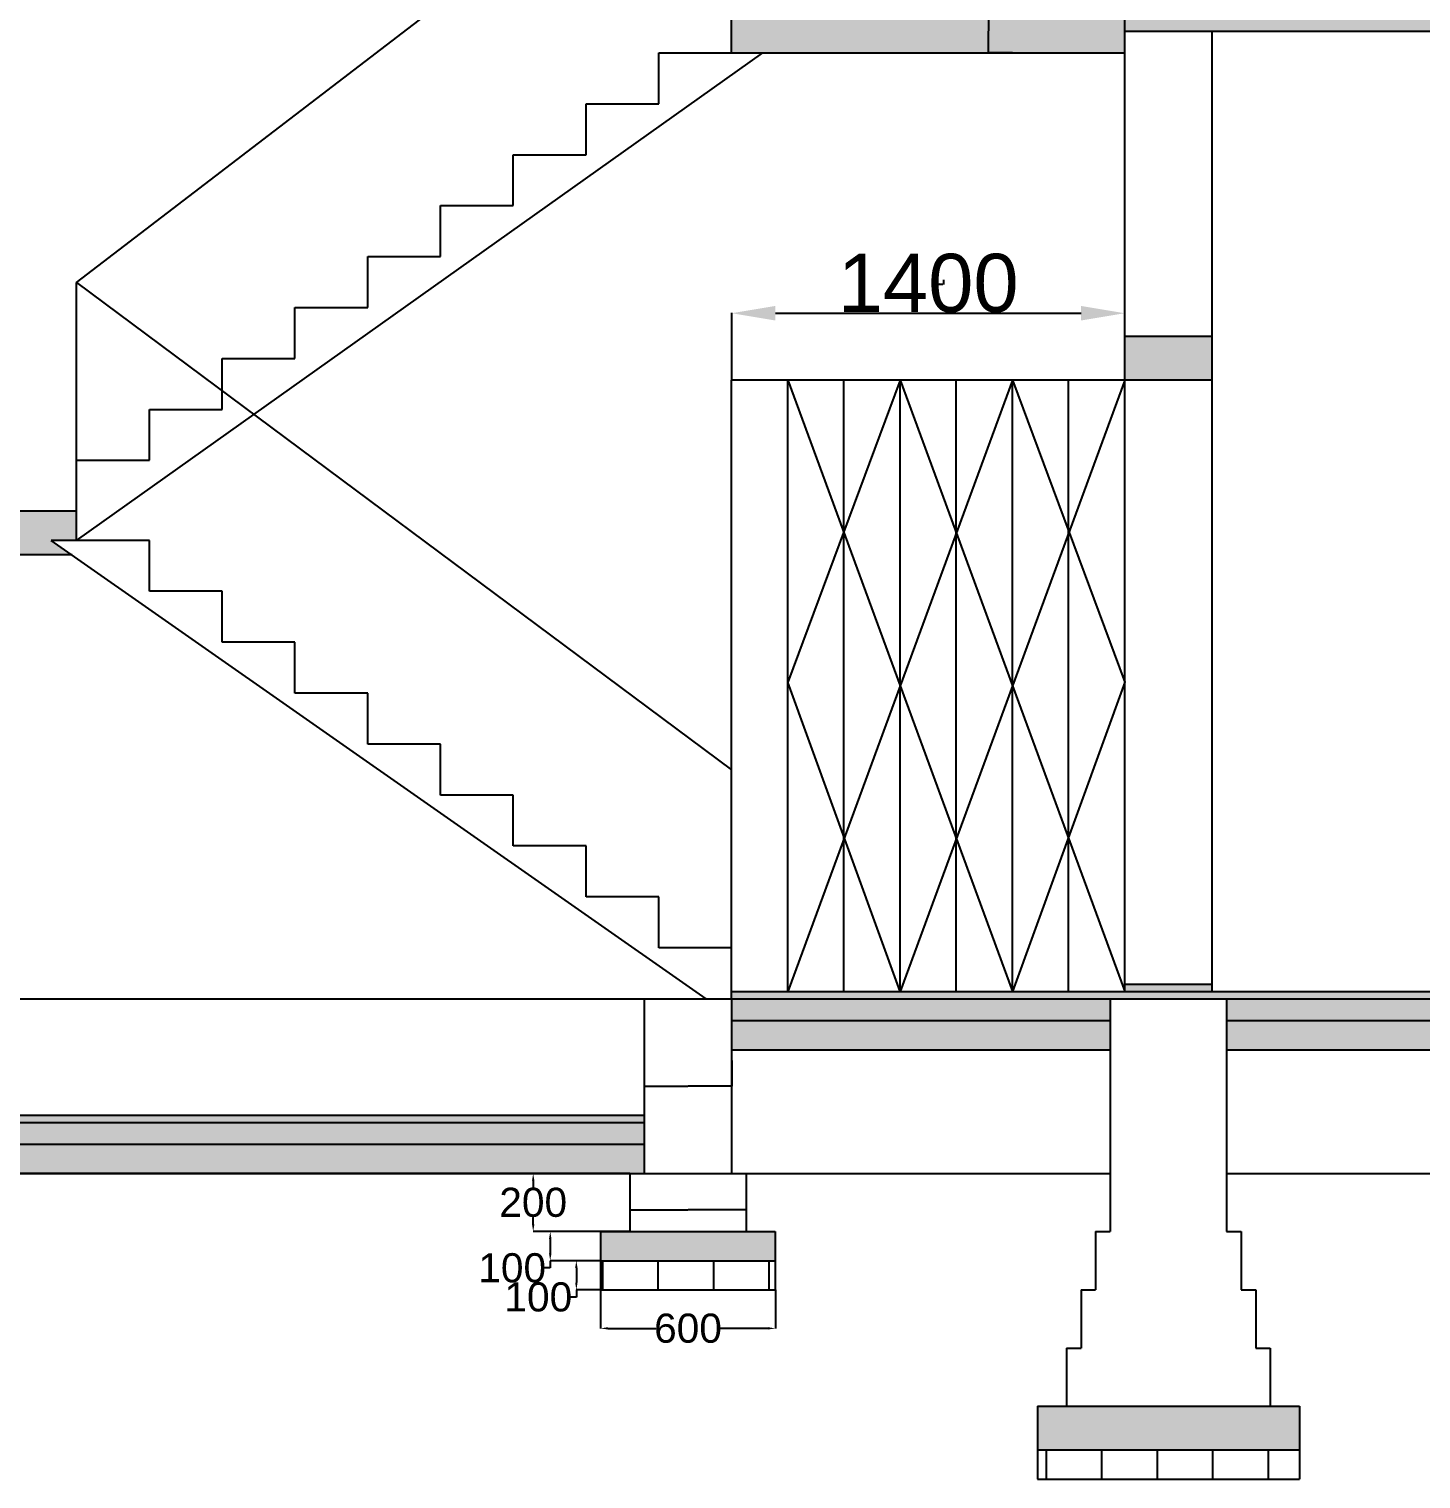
# Model space of a CAD drawing. Header units: millimetres. Extents: x -1589 to 35168, y -1989 to 23976.
# Drawn here: x 19908 to 24689, y 12465 to 17447 of the extents above; entities that cross this region are included whole.
import ezdxf

# ---------------------------------------------------------------- set-up
doc = ezdxf.new("R2010")
doc.units = ezdxf.units.MM
doc.layers.get('0').update_dxf_attribs({"true_color": 0xc2ced6})
doc.layers.add('Layer1', color=7, linetype='Continuous')
doc.styles.get("Standard").update_dxf_attribs({"font": 'arial.ttf'})
doc.dimstyles.new('ISO-25', dxfattribs={"dimtxt": 2.5, "dimasz": 2.5, "dimexe": 1.25, "dimexo": 0.625, "dimtad": 1, "dimtxsty": 'Standard', "dimcen": 2.5, "dimadec": 0, "dimazin": 0, "dimtfac": 1, "dimtmove": 0, "dimatfit": 3, "dimfxl": 1, "dimarcsym": 0})
doc.dimstyles.get("Standard").update_dxf_attribs({"dimtxt": 0.18, "dimasz": 0.18, "dimexe": 0.18, "dimexo": 0.0625, "dimgap": 0.09, "dimtad": 0, "dimtih": 1, "dimtoh": 1, "dimdec": 4, "dimzin": 0, "dimdsep": 46, "dimtxsty": 'Standard', "dimcen": 0.09, "dimadec": 0, "dimazin": 0, "dimtfac": 1, "dimtdec": 4, "dimtofl": 0, "dimtmove": 0, "dimatfit": 3, "dimfxl": 1, "dimtolj": 1, "dimtzin": 0, "dimarcsym": 0})
pattern_1 = [(50, (-28371.204, -14458.815), (54.6554, -4.781726), [5.715, -62.865]), (355, (-28371.204, -14458.815), (-10.573026, 57.317054), [4.572, -50.292175]), (100.451445, (-28366.65, -14459.214), (44.082374, 52.535326), [4.857003, -53.427073]), (46.1842, (-28371.204, -14443.575), (81.32371, -12.6127), [8.5725, -94.2975]), (96.63556, (-28364.43, -14444.63), (71.22124, 74.22784), [7.28551, -80.14068]), (351.18415, (-28371.204, -14443.575), (71.22124, 74.22784), [6.85799, -75.43792]), (21, (-28363.584, -14447.385), (45.484317, -30.67956), [5.715, -62.865]), (326, (-28363.584, -14447.385), (18.54061, 55.25639), [4.572, -50.292]), (71.451445, (-28359.794, -14449.94), (64.024926, 24.57683), [4.857003, -53.42698]), (37.5, (-28371.204, -14458.815), (0.926581, 25.3665117), [0, -49.6824, 0, -51.054, 0, -50.4825]), (7.5, (-28371.204, -14458.815), (20.045899, 30.054172), [0, -29.1084, 0, -48.5394, 0, -19.2405]), (327.5, (-28388.197, -14458.815), (40.6771786, -1.718623), [0, -19.05, 0, -59.436, 0, -78.867]), (317.5, (-28395.817, -14458.815), (44.438754, 7.627947), [0, -24.765, 0, -39.4716, 0, -56.007])]

# ---------------------------------------------------------------- blocks, each defined once
blk = doc.blocks.new('*D83')
at = {"color": 0, "lineweight": -2, "transparency": 16777216}
for p, q in [((22021.5, 13903.4), (22021.5, 13815)), ((22321.5, 13903.4), (22321.5, 13815)), ((22021.7, 13815.2), (22170.9, 13815.2)), ((22321.3, 13815.2), (22172.1, 13815.2))]:
    blk.add_line(p, q, dxfattribs=at)
at = {"color": 0, "transparency": 16777216}
for points in [[(22021.7, 13815.2), (22021.7, 13815.1), (22021.5, 13815.2)], [(22321.3, 13815.2), (22321.3, 13815.1), (22321.5, 13815.2)]]:
    blk.add_solid(points, dxfattribs=at)
at = {"layer": 'Defpoints', "color": 0, "transparency": 16777216}
for p in [(22021.5, 13903.5), (22321.5, 13903.5), (22321.5, 13815.2)]:
    blk.add_point(p, dxfattribs=at)
at = {"color": 0, "transparency": 16777216, "insert": (22171.5, 13815.2), "char_height": 0.18, "attachment_point": 5}
blk.add_mtext('\\A1;300.0000', dxfattribs=at)
blk = doc.blocks.new('*D84')
at = {"color": 0, "lineweight": -2, "transparency": 16777216}
for p, q in [((21971.5, 13415.1), (21971.5, 13389.3)), ((22371.5, 13415.1), (22371.5, 13389.3)), ((21971.7, 13389.5), (22170.9, 13389.5)), ((22371.3, 13389.5), (22172.1, 13389.5))]:
    blk.add_line(p, q, dxfattribs=at)
at = {"color": 0, "transparency": 16777216}
for points in [[(21971.7, 13389.5), (21971.7, 13389.4), (21971.5, 13389.5)], [(22371.3, 13389.5), (22371.3, 13389.4), (22371.5, 13389.5)]]:
    blk.add_solid(points, dxfattribs=at)
at = {"layer": 'Defpoints', "color": 0, "transparency": 16777216}
for p in [(21971.5, 13415.2), (22371.5, 13415.2), (22371.5, 13389.5)]:
    blk.add_point(p, dxfattribs=at)
at = {"color": 0, "transparency": 16777216, "insert": (22171.5, 13389.5), "char_height": 0.18, "attachment_point": 5}
blk.add_mtext('\\A1;400.0000', dxfattribs=at)
blk = doc.blocks.new('*D85')
at = {"color": 0, "lineweight": -2, "transparency": 16777216}
for p, q in [((21871.5, 13115.1), (21871.5, 12982.6)), ((22471.5, 13115.1), (22471.5, 12982.6)), ((21896.5, 12982.7), (22060.8, 12982.7)), ((22446.5, 12982.7), (22282.1, 12982.7))]:
    blk.add_line(p, q, dxfattribs=at)
at = {"color": 0, "transparency": 16777216}
for points in [[(21896.5, 12986.9), (21896.5, 12978.6), (21871.5, 12982.7)], [(22446.5, 12986.9), (22446.5, 12978.6), (22471.5, 12982.7)]]:
    blk.add_solid(points, dxfattribs=at)
at = {"layer": 'Defpoints', "color": 0, "transparency": 16777216}
for p in [(21871.5, 13115.2), (22471.5, 13115.2), (22471.5, 12982.7)]:
    blk.add_point(p, dxfattribs=at)
at = {"color": 0, "transparency": 16777216, "insert": (22171.5, 12982.7), "char_height": 100, "attachment_point": 5}
blk.add_mtext('\\A1;600', dxfattribs=at)
blk = doc.blocks.new('*D86')
at = {"color": 0, "lineweight": -2, "transparency": 16777216}
for p, q in [((21971.4, 13515.2), (21639.6, 13515.2)), ((21639.8, 13490.2), (21639.8, 13466.3)), ((21639.8, 13340.2), (21639.8, 13364)), ((21971.4, 13315.2), (21639.6, 13315.2))]:
    blk.add_line(p, q, dxfattribs=at)
at = {"color": 0, "transparency": 16777216}
for points in [[(21635.6, 13490.2), (21643.9, 13490.2), (21639.8, 13515.2)], [(21635.6, 13340.2), (21643.9, 13340.2), (21639.8, 13315.2)]]:
    blk.add_solid(points, dxfattribs=at)
at = {"layer": 'Defpoints', "color": 0, "transparency": 16777216}
for p in [(21971.5, 13515.2), (21639.8, 13315.2), (21971.5, 13315.2)]:
    blk.add_point(p, dxfattribs=at)
at = {"color": 0, "transparency": 16777216, "insert": (21639.8, 13415.2), "char_height": 100, "attachment_point": 5}
blk.add_mtext('\\A1;200', dxfattribs=at)
blk = doc.blocks.new('*D87')
at = {"color": 0, "lineweight": -2, "transparency": 16777216}
for p, q in [((21871.4, 13315.2), (21698.1, 13315.2)), ((21698.3, 13290.2), (21698.3, 13240.2)), ((21871.4, 13215.2), (21698.1, 13215.2)), ((21698.3, 13215.2), (21698.3, 13190.2)), ((21698.3, 13190.2), (21673.3, 13190.2))]:
    blk.add_line(p, q, dxfattribs=at)
at = {"color": 0, "transparency": 16777216}
for points in [[(21694.2, 13290.2), (21702.5, 13290.2), (21698.3, 13315.2)], [(21694.2, 13240.2), (21702.5, 13240.2), (21698.3, 13215.2)]]:
    blk.add_solid(points, dxfattribs=at)
at = {"layer": 'Defpoints', "color": 0, "transparency": 16777216}
for p in [(21871.5, 13315.2), (21698.3, 13215.2), (21871.5, 13215.2)]:
    blk.add_point(p, dxfattribs=at)
at = {"color": 0, "transparency": 16777216, "insert": (21567.6, 13190.2), "char_height": 100, "attachment_point": 5}
blk.add_mtext('\\A1;100', dxfattribs=at)
blk = doc.blocks.new('*D76')
at = {"color": 0, "lineweight": -2, "transparency": 16777216}
for p, q in [((21871.4, 13215.2), (21787.8, 13215.2)), ((21788, 13190.2), (21788, 13140.2)), ((21871.4, 13115.2), (21787.8, 13115.2)), ((21788, 13115.2), (21788, 13090.2)), ((21788, 13090.2), (21763, 13090.2))]:
    blk.add_line(p, q, dxfattribs=at)
at = {"color": 0, "transparency": 16777216}
for points in [[(21783.8, 13190.2), (21792.1, 13190.2), (21788, 13215.2)], [(21783.8, 13140.2), (21792.1, 13140.2), (21788, 13115.2)]]:
    blk.add_solid(points, dxfattribs=at)
at = {"layer": 'Defpoints', "color": 0, "transparency": 16777216}
for p in [(21871.5, 13215.2), (21788, 13115.2), (21871.5, 13115.2)]:
    blk.add_point(p, dxfattribs=at)
at = {"color": 0, "transparency": 16777216, "insert": (21657.3, 13090.2), "char_height": 100, "attachment_point": 5}
blk.add_mtext('\\A1;100', dxfattribs=at)
blk = doc.blocks.new('*D103')
at = {"color": 0, "lineweight": -2, "transparency": 16777216}
for p, q in [((23285.7, 17515.2), (23204, 17515.2)), ((23204.2, 17515), (23204.2, 17440.3)), ((23204.2, 17365.3), (23204.2, 17440)), ((23285.7, 17365.2), (23204, 17365.2))]:
    blk.add_line(p, q, dxfattribs=at)
at = {"color": 0, "transparency": 16777216}
for points in [[(23204.1, 17515), (23204.2, 17515), (23204.2, 17515.2)], [(23204.1, 17365.3), (23204.2, 17365.3), (23204.2, 17365.2)]]:
    blk.add_solid(points, dxfattribs=at)
at = {"layer": 'Defpoints', "color": 0, "transparency": 16777216}
for p in [(23285.7, 17515.2), (23204.2, 17365.2), (23285.7, 17365.2)]:
    blk.add_point(p, dxfattribs=at)
at = {"color": 0, "transparency": 16777216, "insert": (23204.2, 17440.2), "char_height": 0.18, "attachment_point": 5}
blk.add_mtext('\\A1;150.0000', dxfattribs=at)
blk = doc.blocks.new('*D109')
at = {"color": 0, "lineweight": -2, "ltscale": 100, "transparency": 16777216}
for p, q in [((22321.5, 16240.8), (22321.5, 16471.8)), ((22471.5, 16470.6), (23521.5, 16470.6)), ((23671.5, 16240.8), (23671.5, 16471.8))]:
    blk.add_line(p, q, dxfattribs=at)
at = {"color": 0, "ltscale": 100, "transparency": 16777216}
for points in [[(22471.5, 16495.6), (22471.5, 16445.6), (22321.5, 16470.6)], [(23521.5, 16495.6), (23521.5, 16445.6), (23671.5, 16470.6)]]:
    blk.add_solid(points, dxfattribs=at)
at = {"layer": 'Defpoints', "color": 0, "ltscale": 100, "transparency": 16777216}
for p in [(23671.5, 16470.6), (22321.5, 16240.2), (23671.5, 16240.2)]:
    blk.add_point(p, dxfattribs=at)
at = {"color": 0, "ltscale": 100, "transparency": 16777216, "insert": (22996.5, 16573.3), "char_height": 200, "attachment_point": 5}
blk.add_mtext('1400', dxfattribs=at)
blk = doc.blocks.new('*D110')
at = {"color": 0, "lineweight": -2, "transparency": 16777216}
for p, q in [((23027.6, 16584.9), (23027.6, 16569.6)), ((23030.1, 16570.9), (23047.1, 16570.9)), ((23049.6, 16584.9), (23049.6, 16569.6))]:
    blk.add_line(p, q, dxfattribs=at)
at = {"color": 0, "transparency": 16777216}
for points in [[(23030.1, 16571.3), (23030.1, 16570.4), (23027.6, 16570.9)], [(23047.1, 16571.3), (23047.1, 16570.4), (23049.6, 16570.9)]]:
    blk.add_solid(points, dxfattribs=at)
at = {"layer": 'Defpoints', "color": 0, "transparency": 16777216}
for p in [(23027.6, 16585.5), (23049.6, 16585.5), (23049.6, 16570.9)]:
    blk.add_point(p, dxfattribs=at)
at = {"color": 0, "transparency": 16777216, "insert": (23038.6, 16573), "char_height": 2.5, "attachment_point": 5}
blk.add_mtext('21,98', dxfattribs=at)

msp = doc.modelspace()

# ---------------------------------------------------------------- hatches: boundary and pattern name
h = msp.add_hatch()
h.set_pattern_fill('AR-CONC', color=256, scale=0.3)
h.set_pattern_definition(pattern_1)
h.paths.add_polyline_path([(23621.47485, 14040.16233), (22321.47485, 14040.16233), (22321.47485, 13940.16233), (23621.47485, 13940.16233)])
h.paths.add_polyline_path([(26371.47485, 14040.16233), (24021.47485, 14040.16233), (24021.47485, 13940.16233), (26371.47485, 13940.16233)])
h.paths.add_polyline_path([(27871.47485, 14040.16233), (26471.47485, 14040.16233), (26471.47485, 13940.16233), (27871.47485, 13940.16233)])
h.paths.add_polyline_path([(26471.47485, 14040.16233), (26371.47485, 14040.16233), (26371.47485, 13940.16233), (26471.47485, 13940.16233)])
h.paths.add_polyline_path([(32471.47485, 14040.16233), (28271.47485, 14040.16233), (28271.47485, 13940.16233), (32471.47485, 13940.16233)])
h.paths.add_polyline_path([(22021.47485, 13615.16233), (18871.47485, 13615.16233), (18871.47485, 13515.16233), (22021.47485, 13515.16233)])
h.paths.add_polyline_path([(18521.47485, 12715.16233), (18221.47485, 12715.16233), (18221.47485, 12565.16233), (18521.47485, 12565.16233)])
h.paths.add_polyline_path([(18821.47485, 12715.16233), (18521.47485, 12715.16233), (18521.47485, 12565.16233), (18821.47485, 12565.16233)])
h.paths.add_polyline_path([(19121.47485, 12715.16233), (18821.47485, 12715.16233), (18821.47485, 12565.16233), (19121.47485, 12565.16233)])
h.paths.add_polyline_path([(23671.47485, 12715.16233), (23371.47485, 12715.16233), (23371.47485, 12565.16233), (23671.47485, 12565.16233)])
h.paths.add_polyline_path([(23971.47485, 12715.16233), (23671.47485, 12715.16233), (23671.47485, 12565.16233), (23971.47485, 12565.16233)])
h.paths.add_polyline_path([(24271.47485, 12715.16233), (23971.47485, 12715.16233), (23971.47485, 12565.16233), (24271.47485, 12565.16233)])
h.paths.add_polyline_path([(22021.47485, 13315.16233), (21871.47485, 13315.16233), (21871.47485, 13215.16233), (22021.47485, 13215.16233)])
h.paths.add_polyline_path([(22321.47485, 13315.16233), (22021.47485, 13315.16233), (22021.47485, 13215.16233), (22321.47485, 13215.16233)])
h.paths.add_polyline_path([(22471.47485, 13315.16233), (22321.47485, 13315.16233), (22321.47485, 13215.16233), (22471.47485, 13215.16233)])
h.paths.add_polyline_path([(27921.47485, 12715.16233), (27621.47485, 12715.16233), (27621.47485, 12565.16233), (27921.47485, 12565.16233)])
h.paths.add_polyline_path([(28221.47485, 12715.16233), (27921.47485, 12715.16233), (27921.47485, 12565.16233), (28221.47485, 12565.16233)])
h.paths.add_polyline_path([(28521.47485, 12715.16233), (28221.47485, 12715.16233), (28221.47485, 12565.16233), (28521.47485, 12565.16233)])
h.paths.add_polyline_path([(32521.47485, 12715.16233), (32221.47485, 12715.16233), (32221.47485, 12565.16233), (32521.47485, 12565.16233)])
h.paths.add_polyline_path([(32821.47485, 12715.16233), (32521.47485, 12715.16233), (32521.47485, 12565.16233), (32821.47485, 12565.16233)])
h.paths.add_polyline_path([(33121.47485, 12715.16233), (32821.47485, 12715.16233), (32821.47485, 12565.16233), (33121.47485, 12565.16233)])
h.paths.add_polyline_path([(23971.47485, 20940.16233), (23671.47485, 20940.16233), (23671.47485, 20840.16233), (23971.47485, 20840.16233)])
h.paths.add_polyline_path([(26371.47485, 20940.16233), (23971.47485, 20940.16233), (23971.47485, 20840.16233), (26371.47485, 20840.16233)])
h.paths.add_polyline_path([(26471.47485, 20940.16233), (26371.47485, 20940.16233), (26371.47485, 20840.16233), (26471.47485, 20840.16233)])
h.paths.add_polyline_path([(27921.47485, 20940.16233), (26471.47485, 20940.16233), (26471.47485, 20840.16233), (27921.47485, 20840.16233)])
h.paths.add_polyline_path([(28221.47485, 20940.16233), (27921.47485, 20940.16233), (27921.47485, 20840.16233), (28221.47485, 20840.16233)])
h.paths.add_polyline_path([(32521.47485, 20940.16233), (28221.47485, 20940.16233), (28221.47485, 20840.16233), (32521.47485, 20840.16233)])
h.paths.add_polyline_path([(32821.47485, 20940.16233), (32521.47485, 20940.16233), (32521.47485, 20840.16233), (32821.47485, 20840.16233)])
h.paths.add_polyline_path([(22021.47485, 23415.16233), (18821.47485, 23415.16233), (18821.47485, 23315.16233), (22021.47485, 23315.16233)])
h.paths.add_polyline_path([(18521.47485, 23415.16233), (18371.47485, 23415.16233), (18371.47485, 23315.16233), (18521.47485, 23315.16233)])
h.paths.add_polyline_path([(18821.47485, 23415.16233), (18521.47485, 23415.16233), (18521.47485, 23315.16233), (18821.47485, 23315.16233)])
h.paths.add_polyline_path([(22321.47485, 23415.16233), (22021.47485, 23415.16233), (22021.47485, 23315.16233), (22321.47485, 23315.16233)])
h.paths.add_polyline_path([(23671.47485, 23415.16233), (22321.47485, 23415.16233), (22321.47485, 23315.16233), (23671.47485, 23315.16233)])
h.paths.add_polyline_path([(23971.47485, 23415.16233), (23671.47485, 23415.16233), (23671.47485, 23315.16233), (23971.47485, 23315.16233)])
h.paths.add_polyline_path([(24021.47485, 23415.16233), (23971.47485, 23415.16233), (23971.47485, 23315.16233), (24021.47485, 23315.16233)])
h.paths.add_polyline_path([(23671.47485, 20915.16233), (22321.47485, 20915.16233), (22321.47485, 20765.16233), (23671.47485, 20765.16233), (23671.47485, 20840.16233)])
h.paths.add_polyline_path([(23671.47485, 17515.16233), (22321.47485, 17515.16233), (22321.47485, 17365.16233), (23671.47485, 17365.16233), (23671.47485, 17440.16233)])
h = msp.add_hatch()
h.set_pattern_fill('AR-CONC', color=256, scale=0.3)
h.set_pattern_definition(pattern_1)
h.paths.add_polyline_path([(26371.47485, 21015.16233), (23971.47485, 21015.16233), (23971.47485, 20940.16233), (26371.47485, 20940.16233)])
h.paths.add_polyline_path([(26471.47485, 21015.16233), (26371.47485, 21015.16233), (26371.47485, 20940.16233), (26471.47485, 20940.16233)])
h.paths.add_polyline_path([(27921.47485, 21015.16233), (26471.47485, 21015.16233), (26471.47485, 20940.16233), (27921.47485, 20940.16233)])
h.paths.add_polyline_path([(28221.47485, 21015.16233), (27921.47485, 21015.16233), (27921.47485, 20940.16233), (28221.47485, 20940.16233)])
h.paths.add_polyline_path([(32521.47485, 21015.16233), (28221.47485, 21015.16233), (28221.47485, 20940.16233), (32521.47485, 20940.16233)])
h.paths.add_polyline_path([(23971.47485, 21015.16233), (23871.47485, 21015.16233), (23871.47485, 21065.16233), (23796.47485, 21065.16233), (23796.47485, 20940.16233), (23971.47485, 20940.16233)])
h.paths.add_polyline_path([(32821.47485, 21015.16233), (32721.47485, 21015.16233), (32521.47485, 21015.16233), (32521.47485, 20940.16233), (32821.47485, 20940.16233)])
h.paths.add_polyline_path([(23971.47485, 17540.16233), (23671.47485, 17540.16233), (23671.47485, 17515.16233), (23671.47485, 17440.16233), (23971.47485, 17440.16233)])
h.paths.add_polyline_path([(26371.47485, 17540.16233), (23971.47485, 17540.16233), (23971.47485, 17440.16233), (26371.47485, 17440.16233)])
h.paths.add_polyline_path([(26471.47485, 17540.16233), (26371.47485, 17540.16233), (26371.47485, 17440.16233), (26471.47485, 17440.16233)])
h.paths.add_polyline_path([(27921.47485, 17540.16233), (27171.47485, 17540.16233), (26471.47485, 17540.16233), (26471.47485, 17440.16233), (27921.47485, 17440.16233)])
h.paths.add_polyline_path([(28221.47485, 17540.16233), (27921.47485, 17540.16233), (27921.47485, 17440.16233), (28221.47485, 17440.16233)])
h.paths.add_polyline_path([(32521.47485, 17540.16233), (28221.47485, 17540.16233), (28221.47485, 17440.16233), (32521.47485, 17440.16233)])
h.paths.add_polyline_path([(32821.47485, 17540.16233), (32521.47485, 17540.16233), (32521.47485, 17440.16233), (32821.47485, 17440.16233)])
h.paths.add_polyline_path([(32471.47485, 14115.16233), (28271.47485, 14115.16233), (28271.47485, 14040.16233), (32471.47485, 14040.16233)])
h.paths.add_polyline_path([(27871.47485, 14115.16233), (26471.47485, 14115.16233), (26471.47485, 14040.16233), (27871.47485, 14040.16233)])
h.paths.add_polyline_path([(26471.47485, 14115.16233), (26371.47485, 14115.16233), (26371.47485, 14040.16233), (26471.47485, 14040.16233)])
h.paths.add_polyline_path([(26371.47485, 14115.16233), (24021.47485, 14115.16233), (24021.47485, 14040.16233), (26371.47485, 14040.16233)])
h.paths.add_polyline_path([(23621.47485, 14115.16233), (22321.47485, 14115.16233), (22321.47485, 14040.16233), (23621.47485, 14040.16233)])
h.paths.add_polyline_path([(22021.47485, 13690.16233), (18871.47485, 13690.16233), (18871.47485, 13615.16233), (22021.47485, 13615.16233)])
h.paths.add_polyline_path([(20071.47485, 15790.16233), (18821.47485, 15790.16233), (18821.47485, 15640.16233), (20055.71374, 15640.16233), (19984.28517, 15690.16233), (20071.47485, 15690.16233)])
h.paths.add_polyline_path([(18821.47485, 15790.16233), (18714.86402, 15790.16233), (18714.86402, 15689.56089), (18821.47485, 15689.56089)])
h.paths.add_polyline_path([(22021.47485, 23315.16233), (18821.47485, 23315.16233), (18821.47485, 23240.16233), (22021.47485, 23240.16233)])
h.paths.add_polyline_path([(22321.47485, 23315.16233), (22021.47485, 23315.16233), (22021.47485, 23240.16233), (22321.47485, 23240.16233)])
h.paths.add_polyline_path([(23671.47485, 23315.16233), (22321.47485, 23315.16233), (22321.47485, 23240.16233), (23671.47485, 23240.16233)])
h.paths.add_polyline_path([(23971.47485, 23315.16233), (23671.47485, 23315.16233), (23671.47485, 23240.16233), (23971.47485, 23240.16233)])
h.paths.add_polyline_path([(24021.47485, 23315.16233), (23971.47485, 23315.16233), (23971.47485, 23240.16233), (24021.47485, 23240.16233)])
h.paths.add_polyline_path([(18521.47485, 23315.16233), (18371.47485, 23315.16233), (18371.47485, 23240.16233), (18521.47485, 23240.16233)])
h.paths.add_polyline_path([(18821.47485, 23315.16233), (18521.47485, 23315.16233), (18521.47485, 23240.16233), (18821.47485, 23240.16233)])
h = msp.add_hatch()
h.set_pattern_fill('AR-CONC', color=256, scale=0.1)
h.set_pattern_definition([(50, (-57940.74, -24081.835), (18.218467, -1.5939086), [1.905, -20.955]), (355, (-57940.74, -24081.835), (-3.524342, 19.1056845), [1.524, -16.7640584]), (100.451445, (-57939.221, -24081.968), (14.6941247, 17.5117752), [1.619001, -17.8090245]), (46.1842, (-57940.74, -24076.755), (27.107904, -4.204233), [2.8575, -31.4325]), (96.635558, (-57938.48, -24077.105), (23.7404134, 24.7426125), [2.428502, -26.713561]), (351.18415, (-57940.74, -24076.755), (23.7404134, 24.7426125), [2.285997, -25.145973]), (21, (-57938.2, -24078.025), (15.1614391, -10.2265198), [1.905, -20.955]), (326, (-57938.2, -24078.025), (6.180203, 18.4187966), [1.524, -16.764]), (71.451445, (-57936.936, -24078.877), (21.341642, 8.192277), [1.619001, -17.8089938]), (37.5, (-57940.7394, -24081.835), (0.30886033, 8.4555039), [0, -16.5608, 0, -17.018, 0, -16.8275]), (7.5, (-57940.739, -24081.835), (6.68196625, 10.0180575), [0, -9.7028, 0, -16.1798, 0, -6.4135]), (327.5, (-57946.4036, -24081.835), (13.5590595, -0.5728744), [0, -6.35, 0, -19.812, 0, -26.289]), (317.5, (-57948.944, -24081.835), (14.8129181, 2.5426491), [0, -8.255, 0, -13.1572, 0, -18.669])])
h.paths.add_polyline_path([(22021.47485, 13715.16233), (18871.47485, 13715.16233), (18871.47485, 13690.16233), (22021.47485, 13690.16233)])
h.paths.add_polyline_path([(18821.47485, 13715.16233), (18521.47485, 13715.16233), (18521.47485, 13690.16233), (18821.47485, 13690.16233)])
h.paths.add_polyline_path([(18871.47485, 13715.16233), (18821.47485, 13715.16233), (18821.47485, 13690.16233), (18871.47485, 13690.16233)])
h.paths.add_polyline_path([(18521.47485, 13715.16233), (18471.47485, 13715.16233), (18471.47485, 13690.16233), (18521.47485, 13690.16233)])
h.paths.add_polyline_path([(23671.47485, 14140.16233), (22321.47485, 14140.16233), (22321.47485, 14115.16233), (23621.47485, 14115.16233), (23671.47485, 14115.16233)])
h.paths.add_polyline_path([(23971.47485, 14165.16233), (23671.47485, 14165.16233), (23671.47485, 14140.16233), (23971.47485, 14140.16233)])
h.paths.add_polyline_path([(23971.47485, 14140.16233), (23671.47485, 14140.16233), (23671.47485, 14115.16233), (23971.47485, 14115.16233)])
h.paths.add_polyline_path([(26371.47485, 14140.16233), (25371.47485, 14140.16233), (23971.47485, 14140.16233), (23971.47485, 14115.16233), (26371.47485, 14115.16233)])
h.paths.add_polyline_path([(27921.47485, 14140.16233), (27121.47485, 14140.16233), (26471.47485, 14140.16233), (26471.47485, 14115.16233), (27871.47485, 14115.16233), (27921.47485, 14115.16233)])
h.paths.add_polyline_path([(26471.47485, 14140.16233), (26371.47485, 14140.16233), (26371.47485, 14115.16233), (26471.47485, 14115.16233)])
h.paths.add_polyline_path([(28221.47485, 14165.16233), (27921.47485, 14165.16233), (27921.47485, 14140.16233), (28221.47485, 14140.16233)])
h.paths.add_polyline_path([(28221.47485, 14140.16233), (27921.47485, 14140.16233), (27921.47485, 14115.16233), (28221.47485, 14115.16233)])
h.paths.add_polyline_path([(32521.47485, 14140.16233), (28221.47485, 14140.16233), (28221.47485, 14115.16233), (32521.47485, 14115.16233)])
h.paths.add_polyline_path([(32821.47485, 14165.16233), (32521.47485, 14165.16233), (32521.47485, 14140.16233), (32821.47485, 14140.16233)])
h.paths.add_polyline_path([(32821.47485, 14140.16233), (32521.47485, 14140.16233), (32521.47485, 14115.16233), (32821.47485, 14115.16233)])
h.paths.add_polyline_path([(32821.47485, 16390.16233), (32521.47485, 16390.16233), (32521.47485, 16240.16233), (32821.47485, 16240.16233)])
h.paths.add_polyline_path([(32821.47485, 16340.16233), (32821.47485, 16240.16233), (33271.47485, 16240.16233), (33271.47485, 16290.16233)])
h.paths.add_polyline_path([(32821.47485, 19790.16233), (32621.47485, 19790.16233), (32621.47485, 19640.16233), (32821.47485, 19640.16233)])
h.paths.add_polyline_path([(33271.47485, 19690.16233), (32821.47485, 19740.16233), (32821.47485, 19640.16233), (33271.47485, 19640.16233)])
h.paths.add_polyline_path([(28171.47485, 19790.16233), (27971.47485, 19790.16233), (27971.47485, 19640.16233), (28171.47485, 19640.16233)])
h.paths.add_polyline_path([(26471.47485, 19790.16233), (26371.47485, 19790.16233), (26371.47485, 19640.16233), (26471.47485, 19640.16233)])
h.paths.add_polyline_path([(28221.47485, 16390.16233), (27921.47485, 16390.16233), (27921.47485, 16240.16233), (28221.47485, 16240.16233)])
h.paths.add_polyline_path([(26471.47485, 16390.16233), (26371.47485, 16390.16233), (26371.47485, 16240.16233), (26471.47485, 16240.16233)])
h.paths.add_polyline_path([(23971.47485, 16390.16233), (23671.47485, 16390.16233), (23671.47485, 16240.16233), (23971.47485, 16240.16233)])
h.paths.add_polyline_path([(23871.47485, 19790.16233), (23671.47485, 19790.16233), (23671.47485, 19640.16233), (23871.47485, 19640.16233)])
h.paths.add_polyline_path([(18721.47485, 20915.16233), (18521.47485, 20915.16233), (18521.47485, 20865.16233), (18521.47485, 20765.16233), (18721.47485, 20765.16233)])
h.paths.add_polyline_path([(18521.47485, 20865.16233), (18071.47485, 20815.16233), (18071.47485, 20765.16233), (18521.47485, 20765.16233)])
h.paths.add_polyline_path([(18721.47485, 17590.16233), (18521.47485, 17590.16233), (18521.47485, 17540.16233), (18521.47485, 17440.16233), (18721.47485, 17440.16233)])
h.paths.add_polyline_path([(18521.47485, 17540.16233), (18071.47485, 17490.16233), (18071.47485, 17440.16233), (18521.47485, 17440.16233)])
h.paths.add_polyline_path([(32821.47485, 21165.16233), (32721.47485, 21165.16233), (32721.47485, 21015.16233), (32821.47485, 21015.16233)])
h = msp.add_hatch()
h.set_pattern_fill('LINE', color=256, scale=60, angle=90)
h.set_pattern_definition([(90, (-57940.74, -24081.83), (-190.5, 1e-14), [])])
h.paths.add_polyline_path([(18521.47485, 12565.16233), (18221.47485, 12565.16233), (18221.47485, 12465.16233), (18521.47485, 12465.16233)])
h.paths.add_polyline_path([(18821.47485, 12565.16233), (18521.47485, 12565.16233), (18521.47485, 12465.16233), (18821.47485, 12465.16233)])
h.paths.add_polyline_path([(19121.47485, 12565.16233), (18821.47485, 12565.16233), (18821.47485, 12465.16233), (19121.47485, 12465.16233)])
h.paths.add_polyline_path([(23671.47485, 12565.16233), (23371.47485, 12565.16233), (23371.47485, 12465.16233), (23671.47485, 12465.16233)])
h.paths.add_polyline_path([(23971.47485, 12565.16233), (23671.47485, 12565.16233), (23671.47485, 12465.16233), (23971.47485, 12465.16233)])
h.paths.add_polyline_path([(24271.47485, 12565.16233), (23971.47485, 12565.16233), (23971.47485, 12465.16233), (24271.47485, 12465.16233)])
h.paths.add_polyline_path([(22021.47485, 13215.16233), (21871.47485, 13215.16233), (21871.47485, 13115.16233), (22021.47485, 13115.16233)])
h.paths.add_polyline_path([(22321.47485, 13215.16233), (22021.47485, 13215.16233), (22021.47485, 13115.16233), (22321.47485, 13115.16233)])
h.paths.add_polyline_path([(22471.47485, 13215.16233), (22321.47485, 13215.16233), (22321.47485, 13115.16233), (22471.47485, 13115.16233)])
h.paths.add_polyline_path([(27921.47485, 12565.16233), (27621.47485, 12565.16233), (27621.47485, 12465.16233), (27921.47485, 12465.16233)])
h.paths.add_polyline_path([(28221.47485, 12565.16233), (27921.47485, 12565.16233), (27921.47485, 12465.16233), (28221.47485, 12465.16233)])
h.paths.add_polyline_path([(28521.47485, 12565.16233), (28221.47485, 12565.16233), (28221.47485, 12465.16233), (28521.47485, 12465.16233)])
h.paths.add_polyline_path([(32521.47485, 12565.16233), (32221.47485, 12565.16233), (32221.47485, 12465.16233), (32521.47485, 12465.16233)])
h.paths.add_polyline_path([(32821.47485, 12565.16233), (32521.47485, 12565.16233), (32521.47485, 12465.16233), (32821.47485, 12465.16233)])
h.paths.add_polyline_path([(33121.47485, 12565.16233), (32821.47485, 12565.16233), (32821.47485, 12465.16233), (33121.47485, 12465.16233)])

# ---------------------------------------------------------------- linework, layer by layer
for p, q in [((20071.47485, 16576.19413), (22321.47485, 18301.19413)), ((20071.47485, 15965.16233), (20071.47485, 16576.19413)), ((20071.47485, 16576.19413), (22321.47485, 14901.19413)), ((22321.47485, 14290.16233), (22321.47485, 14901.19413))]:
    msp.add_line(p, q)
at = {"layer": 'Layer1'}
for p, q in [((23671.47485, 17440.16233), (23671.47485, 20840.16233)), ((22321.47485, 17365.16233), (22321.47485, 19640.16233)), ((23671.47485, 14140.16233), (23671.47485, 17440.16233)), ((23671.47485, 17440.16233), (32821.47485, 17440.16233)), ((23971.47485, 14140.16233), (23971.47485, 17440.16233)), ((20071.47485, 15690.16233), (22428.45309, 17365.16233)), ((22071.47485, 17190.16233), (22071.47485, 17365.16233)), ((22071.47485, 17365.16233), (22321.47485, 17365.16233)), ((22321.47485, 17365.16233), (23671.47485, 17365.16233)), ((21821.47485, 17015.16233), (21821.47485, 17190.16233)), ((21821.47485, 17190.16233), (22071.47485, 17190.16233)), ((21571.47485, 16840.16233), (21571.47485, 17015.16233)), ((21571.47485, 17015.16233), (21821.47485, 17015.16233)), ((21321.47485, 16665.16233), (21321.47485, 16840.16233)), ((21321.47485, 16840.16233), (21571.47485, 16840.16233)), ((21071.47485, 16490.16233), (21071.47485, 16665.16233)), ((21071.47485, 16665.16233), (21321.47485, 16665.16233)), ((20821.47485, 16315.16233), (20821.47485, 16490.16233)), ((20821.47485, 16490.16233), (21071.47485, 16490.16233)), ((23971.47485, 16390.16233), (23671.47485, 16390.16233)), ((20571.47485, 16140.16233), (20571.47485, 16315.16233)), ((20571.47485, 16315.16233), (20821.47485, 16315.16233)), ((22321.47485, 14115.16233), (22321.47485, 16240.16233)), ((23671.47485, 16240.16233), (22321.47485, 16240.16233)), ((22514.32485, 14140.16233), (22514.32485, 16240.16233)), ((22514.32485, 16240.16233), (23285.72485, 14140.16233)), ((22900.02485, 16240.16233), (22514.32485, 15202.66233)), ((23285.72485, 16240.16233), (22514.32485, 14140.16233)), ((22707.17485, 14140.16233), (22707.17485, 16240.16233)), ((22900.02485, 14140.16233), (22900.02485, 16240.16233)), ((22900.02485, 16240.16233), (23671.47485, 14140.16233)), ((23671.47485, 16240.16233), (22900.02485, 14140.16233)), ((23092.87485, 14140.16233), (23092.87485, 16240.16233)), ((23285.72485, 14140.16233), (23285.72485, 16240.16233)), ((23285.72485, 16240.16233), (23671.47485, 15202.66233)), ((23478.57485, 14140.16233), (23478.57485, 16240.16233)), ((23971.47485, 16240.16233), (23671.47485, 16240.16233)), ((20321.47485, 15965.16233), (20321.47485, 16140.16233)), ((20321.47485, 16140.16233), (20571.47485, 16140.16233)), ((20071.47485, 15690.16233), (20071.47485, 15965.16233)), ((20071.47485, 15965.16233), (20321.47485, 15965.16233)), ((20071.47485, 15790.16233), (18714.86402, 15790.16233)), ((20321.47485, 15690.16233), (19984.28517, 15690.16233)), ((22234.28517, 14115.16233), (19984.28517, 15690.16233)), ((20321.47485, 15515.16233), (20321.47485, 15690.16233)), ((20055.71374, 15640.16233), (18821.47485, 15640.16233)), ((20571.47485, 15515.16233), (20321.47485, 15515.16233)), ((20571.47485, 15340.16233), (20571.47485, 15515.16233)), ((20821.47485, 15340.16233), (20571.47485, 15340.16233)), ((20821.47485, 15165.16233), (20821.47485, 15340.16233)), ((22900.02485, 14140.16233), (22514.32485, 15202.66233)), ((23671.47485, 15202.66233), (23285.72485, 14140.16233)), ((21071.47485, 15165.16233), (20821.47485, 15165.16233)), ((21071.47485, 14990.16233), (21071.47485, 15165.16233)), ((21321.47485, 14990.16233), (21071.47485, 14990.16233)), ((21321.47485, 14815.16233), (21321.47485, 14990.16233)), ((21571.47485, 14815.16233), (21321.47485, 14815.16233)), ((21571.47485, 14640.16233), (21571.47485, 14815.16233)), ((21821.47485, 14640.16233), (21571.47485, 14640.16233)), ((21821.47485, 14465.16233), (21821.47485, 14640.16233)), ((22071.47485, 14465.16233), (21821.47485, 14465.16233)), ((22071.47485, 14290.16233), (22071.47485, 14465.16233)), ((22321.47485, 14290.16233), (22071.47485, 14290.16233)), ((22321.47485, 14115.16233), (22321.47485, 14290.16233)), ((23671.47485, 14165.16233), (23971.47485, 14165.16233)), ((18821.47485, 14115.16233), (32821.47485, 14115.16233)), ((22021.47485, 14115.16233), (22021.47485, 13515.16233)), ((22321.47485, 14140.16233), (32821.47485, 14140.16233)), ((22321.47485, 14115.16233), (22321.47485, 13515.16233)), ((22321.47485, 14115.16233), (23621.47485, 14115.16233)), ((23621.47485, 14115.16233), (23621.47485, 13315.16233)), ((23671.47485, 14140.16233), (23971.47485, 14140.16233)), ((23671.47485, 14115.16233), (23971.47485, 14115.16233)), ((24021.47485, 14115.16233), (24021.47485, 13315.16233)), ((24021.47485, 14115.16233), (27871.47485, 14115.16233)), ((22321.47485, 14040.16233), (23621.47485, 14040.16233)), ((24021.47485, 14040.16233), (27871.47485, 14040.16233)), ((22321.47485, 13940.16233), (23621.47485, 13940.16233)), ((24021.47485, 13940.16233), (27871.47485, 13940.16233)), ((18471.47485, 13715.16233), (22021.47485, 13715.16233)), ((18471.47485, 13690.16233), (22021.47485, 13690.16233)), ((18871.47485, 13615.16233), (22021.47485, 13615.16233)), ((21971.47485, 13515.16233), (18871.47485, 13515.16233)), ((18871.47485, 13515.16233), (22021.47485, 13515.16233)), ((21971.47485, 13515.16233), (21971.47485, 13315.16233)), ((21971.47485, 13515.16233), (22371.47485, 13515.16233)), ((22371.47485, 13515.16233), (22371.47485, 13315.16233)), ((22371.47485, 13515.16233), (23621.47485, 13515.16233)), ((24021.47485, 13515.16233), (27871.47485, 13515.16233)), ((21871.47485, 13315.16233), (21871.47485, 13215.16233)), ((21871.47485, 13315.16233), (22471.47485, 13315.16233)), ((22471.47485, 13315.16233), (22471.47485, 13215.16233)), ((23571.47485, 13315.16233), (23571.47485, 13115.16233)), ((23571.47485, 13315.16233), (23621.47485, 13315.16233)), ((24021.47485, 13315.16233), (24071.47485, 13315.16233)), ((24071.47485, 13315.16233), (24071.47485, 13115.16233)), ((21871.47485, 13215.16233), (21871.47485, 13115.16233)), ((21871.47485, 13215.16233), (22471.47485, 13215.16233)), ((22471.47485, 13215.16233), (22471.47485, 13115.16233)), ((21871.47485, 13115.16233), (22471.47485, 13115.16233)), ((23521.47485, 13115.16233), (23521.47485, 12915.16233)), ((23521.47485, 13115.16233), (23571.47485, 13115.16233)), ((24071.47485, 13115.16233), (24121.47485, 13115.16233)), ((24121.47485, 13115.16233), (24121.47485, 12915.16233)), ((23471.47485, 12915.16233), (23471.47485, 12715.16233)), ((23471.47485, 12915.16233), (23521.47485, 12915.16233)), ((24121.47485, 12915.16233), (24171.47485, 12915.16233)), ((24171.47485, 12915.16233), (24171.47485, 12715.16233)), ((23371.47485, 12715.16233), (23371.47485, 12565.16233)), ((23371.47485, 12715.16233), (24271.47485, 12715.16233)), ((24271.47485, 12715.16233), (24271.47485, 12565.16233)), ((23371.47485, 12565.16233), (23371.47485, 12465.16233)), ((23371.47485, 12565.16233), (24271.47485, 12565.16233)), ((24271.47485, 12565.16233), (24271.47485, 12465.16233)), ((23371.47485, 12465.16233), (24271.47485, 12465.16233))]:
    msp.add_line(p, q, dxfattribs=at)

# ---------------------------------------------------------------- dimensions: what is measured, and where the dimension line sits
dim = msp.add_linear_dim(base=(23204.16149, 17365.16233), p1=(23285.72485, 17515.16233), p2=(23285.72485, 17365.16233), angle=90, dimstyle='Standard')
dim.commit()
dim.dimension.update_dxf_attribs({"geometry": '*D103', "text_midpoint": (23204.16149, 17440.16233)})
at = {"ltscale": 100}
dim = msp.add_linear_dim(base=(23671.47485, 16470.56115), p1=(22321.47485, 16240.16233), p2=(23671.47485, 16240.16233), text='1400', dimstyle='ISO-25', override={"dimtxt": 200, "dimasz": 150}, dxfattribs=at)
dim.commit()
dim.dimension.update_dxf_attribs({"geometry": '*D109', "text_midpoint": (22996.47485, 16573.30075)})
for base, p1, p2, dimstyle, picture, middle in [((23049.6265, 16570.86664), (23027.6435, 16585.51546), (23049.6265, 16585.51546), 'ISO-25', '*D110', (23038.635, 16572.99403)), ((22321.47485, 13815.16233), (22021.47485, 13903.50757), (22321.47485, 13903.50757), 'Standard', '*D83', (22171.47485, 13815.16233)), ((22371.47485, 13389.46221), (21971.47485, 13415.16233), (22371.47485, 13415.16233), 'Standard', '*D84', (22171.47485, 13389.46221))]:
    dim = msp.add_linear_dim(base=base, p1=p1, p2=p2, dimstyle=dimstyle)
    dim.commit()
    dim.dimension.update_dxf_attribs({"geometry": picture, "text_midpoint": middle})
for base, p1, p2, picture, middle in [((21639.75076, 13315.16233), (21971.47485, 13515.16233), (21971.47485, 13315.16233), '*D86', (21639.75076, 13415.16233)), ((21698.32647, 13215.16233), (21871.47485, 13315.16233), (21871.47485, 13215.16233), '*D87', (21567.64302, 13190.16233)), ((21787.97485, 13115.16233), (21871.47485, 13215.16233), (21871.47485, 13115.16233), '*D76', (21657.2914, 13090.16233))]:
    dim = msp.add_linear_dim(base=base, p1=p1, p2=p2, angle=90, dimstyle='Standard', override={"dimtxt": 100, "dimasz": 25, "dimdec": 0})
    dim.commit()
    dim.dimension.update_dxf_attribs({"geometry": picture, "text_midpoint": middle})
dim = msp.add_linear_dim(base=(22471.47485, 12982.7444), p1=(21871.47485, 13115.16233), p2=(22471.47485, 13115.16233), dimstyle='Standard', override={"dimtxt": 100, "dimasz": 25, "dimdec": 0})
dim.commit()
dim.dimension.update_dxf_attribs({"geometry": '*D85', "text_midpoint": (22171.47485, 12982.7444)})

doc.saveas('drawing.dxf')
